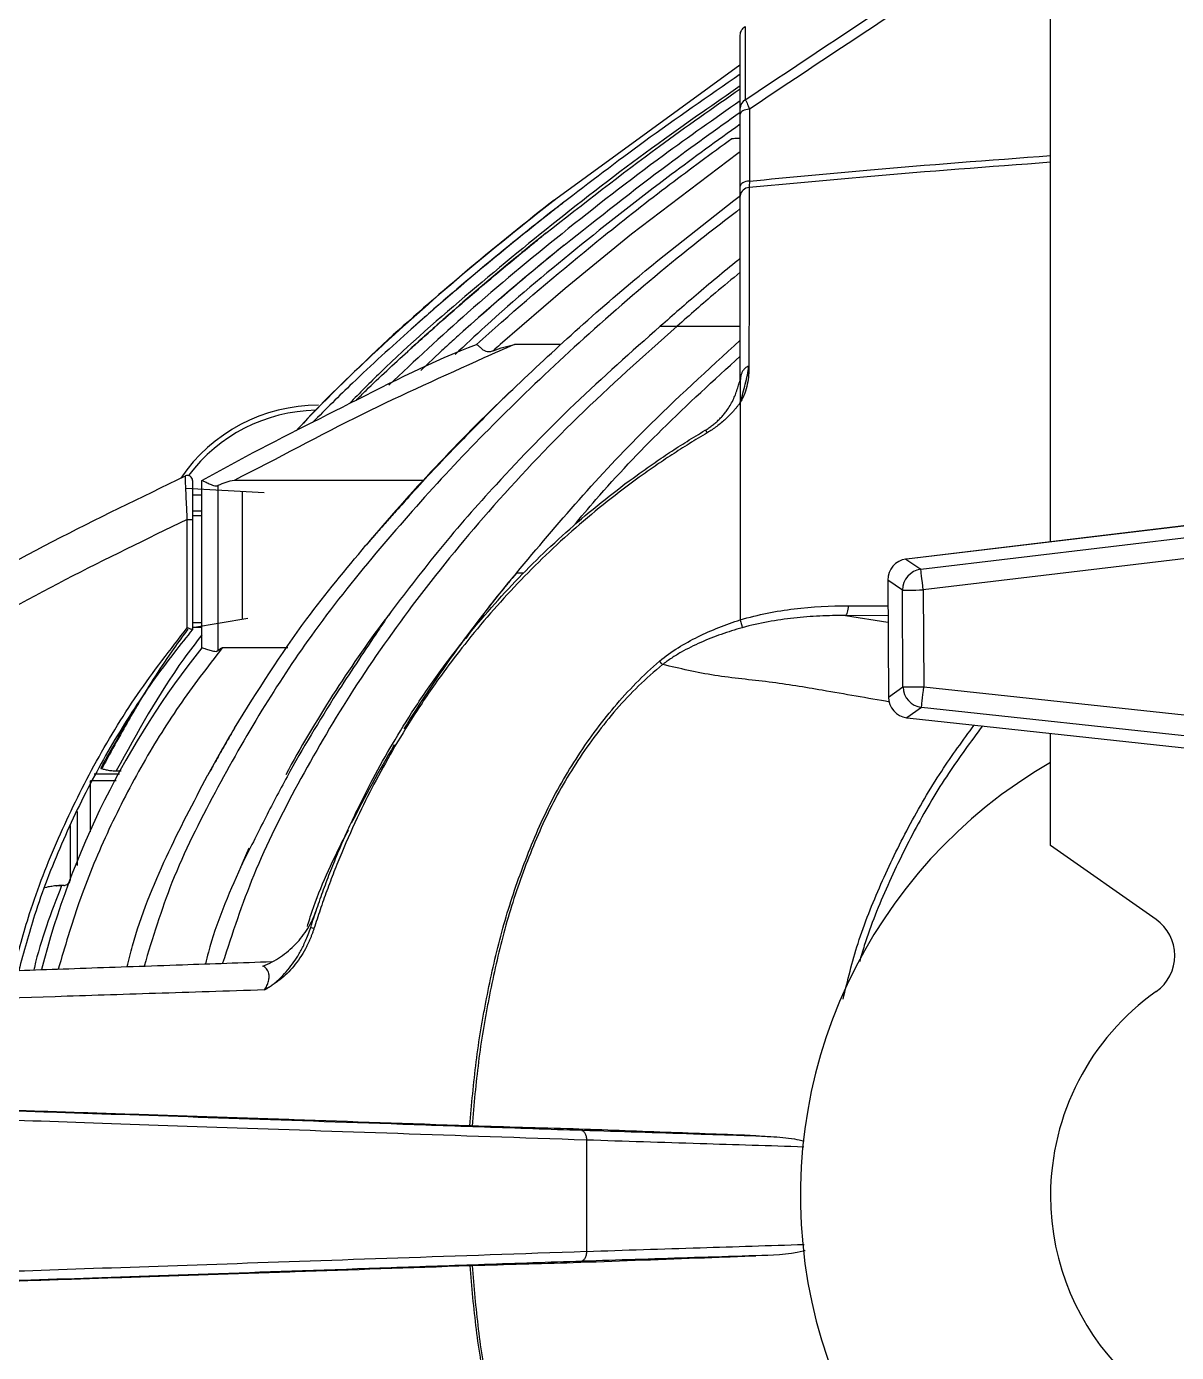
# Model space of a CAD drawing. Extents: x 9.3 to 87.2, y 1.1 to 68.8.
# Drawn here: x 11.435 to 14.882, y 26.644 to 30.619 of the extents above; entities that cross this region are included whole.
import ezdxf

# ---------------------------------------------------------------- set-up
doc = ezdxf.new("R2010")
doc.units = 0
doc.header["$MEASUREMENT"] = 0
doc.layers.add('OBJECT', color=7, linetype='CONTINUOUS')

msp = doc.modelspace()

# ---------------------------------------------------------------- linework, layer by layer
at = {"layer": 'OBJECT'}
for p, q in [((14.5044, 29.0742), (14.5044, 33.3418)), ((13.5894, 30.6193), (13.5894, 30.3993)), ((13.5744, 30.3741), (13.5744, 30.5933)), ((13.5726, 30.5033), (13.0209, 30.1019)), ((13.5744, 30.1404), (13.5744, 30.356)), ((13.0415, 30.0894), (13.0356, 30.0848)), ((13.3346, 29.7205), (13.3346, 29.7205)), ((13.3848, 29.7205), (13.5744, 29.7205)), ((13.0366, 29.6659), (12.8973, 29.6659)), ((12.6162, 29.5882), (12.6755, 29.644)), ((13.5744, 29.5595), (13.5744, 29.5585)), ((11.9127, 29.2349), (12.1475, 29.222)), ((11.9604, 28.7566), (11.9604, 29.2586)), ((11.9604, 29.2586), (11.9604, 29.2586)), ((12.0086, 29.2432), (12.0086, 28.7481)), ((12.6235, 29.2586), (12.057, 29.2586)), ((12.0824, 28.8425), (12.0824, 29.2256)), ((11.9604, 29.2138), (11.9324, 29.2138)), ((11.9324, 29.1676), (11.9604, 29.1676)), ((11.9604, 29.1526), (11.9324, 29.1526)), ((11.9324, 29.1417), (11.9324, 28.8118)), ((15.2032, 29.1576), (14.0724, 29.0225)), ((15.1918, 29.1563), (14.0724, 29.0226)), ((14.1154, 28.9919), (15.2034, 29.1218)), ((14.0708, 29.0223), (14.07, 29.0223)), ((14.0708, 29.0223), (14.1154, 28.9919)), ((14.0724, 29.0225), (14.0724, 29.0226)), ((15.2108, 29.0599), (14.1228, 28.93)), ((12.903, 28.9806), (12.9031, 28.9806)), ((12.9258, 28.9808), (12.9032, 28.9808)), ((14.0164, 28.9603), (14.0183, 28.6083)), ((14.0606, 28.9296), (14.0167, 28.9596)), ((14.0167, 28.9596), (14.0186, 28.609)), ((14.0621, 28.6394), (14.0606, 28.9296)), ((14.1228, 28.93), (14.1244, 28.6397)), ((13.8986, 28.8827), (14.0168, 28.8822)), ((11.9324, 28.8176), (12.0985, 28.8451)), ((11.9324, 28.8326), (11.9604, 28.8326)), ((13.5744, 28.8587), (13.5744, 28.8404)), ((13.8899, 28.853), (14.0171, 28.8332)), ((14.017, 28.8527), (13.8899, 28.853)), ((11.9604, 28.8176), (11.9324, 28.8176)), ((11.9324, 28.8118), (11.9324, 28.8118)), ((12.2177, 28.7566), (12.0215, 28.7566)), ((14.0186, 28.609), (14.0621, 28.6394)), ((14.1244, 28.6397), (15.2137, 28.5216)), ((14.0726, 28.5468), (14.0734, 28.5468)), ((14.1177, 28.5777), (14.0734, 28.5468)), ((14.0749, 28.5465), (14.075, 28.5466)), ((14.0749, 28.5465), (15.1958, 28.425)), ((14.075, 28.5466), (15.2072, 28.4239)), ((15.207, 28.4596), (14.1177, 28.5777)), ((14.5044, 28.1634), (14.5044, 28.4999)), ((11.7037, 28.3876), (11.7182, 28.3874)), ((11.6264, 28.2045), (11.6264, 28.3578)), ((11.7031, 28.3578), (11.6264, 28.3578)), ((11.7133, 28.3778), (11.6373, 28.3778)), ((11.5864, 28.2654), (11.5864, 28.1043)), ((11.5664, 28.0652), (11.5664, 28.2234)), ((12.3896, 28.1928), (12.3988, 28.2116)), ((12.3989, 28.2085), (12.3902, 28.1925)), ((12.0817, 28.111), (12.1022, 28.1564)), ((14.8207, 27.9419), (14.5044, 28.1634)), ((11.5464, 28.044), (11.5399, 28.0439)), ((13.1027, 27.3102), (13.073, 27.314)), ((13.1134, 27.2804), (13.1134, 26.9472)), ((13.073, 26.9135), (13.1027, 26.9173))]:
    msp.add_line(p, q, dxfattribs=at)
at = {"layer": 'OBJECT', "flags": 128}
for points in [[(13.6018, 30.3714), (13.5963, 30.3708), (13.5911, 30.3698), (13.5864, 30.3683), (13.5823, 30.3664), (13.5789, 30.3641), (13.5764, 30.3616), (13.5749, 30.3588), (13.5744, 30.356)], [(13.6018, 30.3714), (13.6018, 30.3199), (13.6018, 30.1558)], [(13.5744, 30.244), (13.5666, 30.2384), (13.2478, 29.9967), (13.0489, 29.8342), (12.8546, 29.6659), (12.8546, 29.6659), (12.8546, 29.6659)], [(13.6018, 30.1558), (13.5963, 30.1553), (13.5911, 30.1543), (13.5864, 30.1528), (13.5823, 30.1509), (13.5789, 30.1486), (13.5764, 30.146), (13.5749, 30.1433), (13.5744, 30.1404)], [(13.0169, 30.0988), (13.0174, 30.0992), (13.0179, 30.0996), (13.0184, 30.1), (13.0189, 30.1004), (13.0194, 30.1007), (13.0199, 30.1011), (13.0204, 30.1015), (13.0209, 30.1019)], [(13.0356, 30.0848), (13.0356, 30.0848), (13.0356, 30.0848), (13.0356, 30.0848), (13.0356, 30.0848), (13.0356, 30.0848), (13.0356, 30.0848), (13.0356, 30.0847), (13.0356, 30.0847)], [(14.1228, 28.93), (14.1214, 28.9415), (14.1201, 28.9527), (14.1189, 28.9631), (14.1178, 28.9723), (14.1169, 28.98), (14.1161, 28.986), (14.1157, 28.99), (14.1154, 28.9919)], [(14.0606, 28.9296), (14.0626, 28.9296), (14.0668, 28.9297), (14.0728, 28.9297), (14.0806, 28.9297), (14.0898, 28.9298), (14.1002, 28.9298), (14.1113, 28.9299), (14.1228, 28.93)], [(12.5099, 28.8418), (12.5099, 28.8418), (12.51, 28.8418), (12.5101, 28.8417), (12.5102, 28.8416), (12.5103, 28.8415), (12.5105, 28.8413), (12.5108, 28.8412), (12.511, 28.841)], [(14.0621, 28.6394), (14.0642, 28.6394), (14.0684, 28.6394), (14.0744, 28.6395), (14.0822, 28.6395), (14.0914, 28.6396), (14.1018, 28.6396), (14.1129, 28.6397), (14.1244, 28.6397)], [(14.1177, 28.5777), (14.1179, 28.5796), (14.1183, 28.5836), (14.119, 28.5896), (14.1198, 28.5974), (14.1208, 28.6066), (14.1219, 28.617), (14.1231, 28.6281), (14.1244, 28.6397)], [(12.3896, 28.1928), (12.3896, 28.1928), (12.3896, 28.1927), (12.3896, 28.1927), (12.3897, 28.1927), (12.3898, 28.1926), (12.3899, 28.1926), (12.39, 28.1925), (12.3902, 28.1925)], [(12.0817, 28.111), (12.0817, 28.111), (12.0817, 28.111), (12.0818, 28.111), (12.0818, 28.111), (12.0819, 28.1109), (12.082, 28.1109), (12.0822, 28.1108), (12.0823, 28.1108)]]:
    msp.add_lwpolyline(points, dxfattribs=at)
at = {"layer": 'OBJECT'}
for centre, radius, start, end in [((13.6033, 30.3739), 0.0289, 118.806, 179.6544), ((13.6016, 30.1091), 0.0273, 90.7765, 175.2209), ((18.3044, 23.2922), 8.619, 127.8411, 132.16476), ((18.2764, 23.3344), 8.546, 127.82472, 131.73105), ((18.1694, 23.5318), 8.285, 128.68176, 132.4485), ((18.0194, 23.8202), 7.904, 128.9864, 132.53939), ((16.8244, 25.0535), 6.3206, 132.93793, 136.30127), ((16.8614, 25.3568), 5.7605, 133.71312, 139.94207), ((12.3101, 28.9838), 0.5, 90, 145.7398), ((12.3101, 28.9838), 0.485, 91.014, 143.4072), ((11.9174, 29.2583), 0.015, 0, 114.9776), ((11.9206, 29.267), 0.1259, 268.1331, 275.3471), ((14.1233, 28.9296), 0.0627, 97.2075, 180.0017), ((15.8598, 26.4922), 3.8645, 139.9158, 148.4645), ((16.8564, 25.5888), 5.429, 142.8725, 143.1878), ((15.5314, 26.5805), 3.774, 143.1878, 151.5947), ((13.9631, 27.1565), 2.5634, 141.3765, 165.6547), ((14.1249, 28.6401), 0.0627, 180.6193, 263.4136), ((14.9854, 26.5948), 3.784, 148.1867, 151.5882), ((15.3924, 26.5278), 3.882, 149.1935, 151.6032), ((15.8598, 26.4922), 3.8645, 149.2947, 153.2721), ((15.2544, 27.1138), 1.5, 120, 330.0736), ((14.5914, 27.1138), 2.452, 153.893, 154.1852), ((14.3294, 27.1138), 2.459, 156.0738, 156.3706), ((14.745, 27.8338), 0.132, 305.2813, 55), ((15.2544, 27.1138), 0.75, 125.2813, 180), ((15.2544, 27.1138), 0.75, 180, 0)]:
    msp.add_arc(centre, radius, start, end, dxfattribs=at)
for centre, major_axis, ratio, start_param, end_param in [((14.0789, 28.9599), (-0.0173, 0.0605), 0.988785, 6.131077, 7.583017), ((14.0724, 29.022), (0.00749, 0.0009), 0.069473, 1.562842, 1.768966), ((14.0808, 28.6093), (0.0167, 0.0607), 0.988785, 1.841761, 3.2937), ((14.075, 28.5472), (0.0075, -0.00082), 0.069473, 4.51422, 4.720343)]:
    msp.add_ellipse(centre, major_axis=major_axis, ratio=ratio, start_param=start_param, end_param=end_param, dxfattribs=at)
for points in [[(13.5894, 30.3993), (13.7951, 30.5374), (14.0016, 30.6742), (14.2088, 30.8099)], [(14.2341, 30.7898), (14.0225, 30.6516), (13.8117, 30.5122), (13.6018, 30.3714)], [(13.5744, 30.1113), (13.5744, 30.1188), (13.5744, 30.1287), (13.5744, 30.1404)], [(13.6018, 30.1558), (13.6015, 30.148), (13.6013, 30.1413), (13.6012, 30.1364)], [(13.5883, 29.5944), (13.5861, 29.5923), (13.5841, 29.5899), (13.5824, 29.5872)], [(13.6002, 29.6007), (13.6002, 29.5832), (13.599, 29.5653), (13.5954, 29.5472)], [(13.5744, 29.4932), (13.5744, 29.4927), (13.5744, 29.4923), (13.5743, 29.4918)], [(13.5744, 29.4918), (13.5744, 29.4839), (13.5744, 29.476), (13.5744, 29.4681)], [(13.5744, 29.4681), (13.5744, 29.2815), (13.5744, 29.0776), (13.5744, 28.8587)], [(13.5744, 28.8404), (13.5744, 28.8403), (13.5744, 28.8403), (13.5744, 28.8403)], [(13.3414, 28.7063), (13.3388, 28.7091), (13.3358, 28.7125), (13.3323, 28.7164)], [(12.7704, 27.3228), (12.7683, 27.3229), (12.766, 27.3229), (12.7636, 27.323)], [(13.073, 27.314), (12.9721, 27.3167), (12.8713, 27.3197), (12.7704, 27.3228)], [(13.1134, 27.2806), (13.1134, 27.2805), (13.1134, 27.2804), (13.1134, 27.2804)], [(13.1134, 26.9472), (13.1134, 26.9471), (13.1134, 26.947), (13.1134, 26.9469)], [(12.7643, 26.9045), (12.7664, 26.9046), (12.7685, 26.9047), (12.7704, 26.9047)], [(12.7704, 26.9047), (12.8713, 26.9078), (12.9721, 26.9108), (13.073, 26.9135)]]:
    msp.add_open_spline(points, degree=3, dxfattribs=at)
for points, knots in [([(13.5744, 30.5933), (13.5744, 30.5986), (13.5758, 30.6038), (13.5797, 30.6105), (13.5814, 30.6127), (13.585, 30.6163), (13.5871, 30.6179), (13.5894, 30.6193)], [0, 0, 0, 0, 0.5, 0.5, 0.75, 0.75, 1, 1, 1, 1]), ([(13.5744, 30.4763), (13.4779, 30.4097), (13.2971, 30.2851), (13.1228, 30.1516), (13.0415, 30.0894)], [0, 0, 0, 0, 0.533753, 1, 1, 1, 1]), ([(13.5744, 30.4412), (13.4982, 30.3885), (13.3183, 30.2639), (13.0481, 30.0586), (12.7646, 29.8248), (12.5491, 29.6377), (12.4334, 29.5203), (12.4026, 29.489)], [0, 0, 0, 0, 0.183828, 0.434276, 0.672991, 0.912992, 1, 1, 1, 1]), ([(12.9913, 29.9993), (13.1039, 30.0877), (13.2945, 30.2372), (13.4932, 30.3759), (13.5744, 30.4326)], [0, 0, 0, 0, 0.590953, 1, 1, 1, 1]), ([(13.5744, 30.3968), (13.4972, 30.3426), (13.3153, 30.2148), (13.0427, 30.003), (12.7669, 29.7743), (12.5989, 29.6171), (12.5206, 29.5438)], [0, 0, 0, 0, 0.208405, 0.49142, 0.762978, 1, 1, 1, 1]), ([(13.5744, 30.356), (13.5744, 30.3603), (13.5744, 30.3641), (13.5744, 30.3704), (13.5744, 30.3728), (13.5744, 30.3741)], [0, 0, 0, 0, 0.5, 0.5, 1, 1, 1, 1]), ([(13.5894, 30.3993), (13.5901, 30.3986), (13.5909, 30.3974), (13.5927, 30.3942), (13.5937, 30.3922), (13.5969, 30.3849), (13.5993, 30.3787), (13.6018, 30.3714)], [0, 0, 0, 0, 0.25, 0.25, 0.5, 0.5, 1, 1, 1, 1]), ([(13.0467, 29.964), (13.15, 30.046), (13.3227, 30.1832), (13.5022, 30.3113), (13.5744, 30.3628)], [0, 0, 0, 0, 0.598067, 1, 1, 1, 1]), ([(13.5744, 30.3262), (13.505, 30.2764), (13.3371, 30.1559), (13.0819, 29.9539), (12.866, 29.7739), (12.7497, 29.6644), (12.7199, 29.6363)], [0, 0, 0, 0, 0.233222, 0.56397, 0.888413, 1, 1, 1, 1]), ([(12.7836, 29.6659), (12.8085, 29.6881), (12.9326, 29.7993), (13.1249, 29.9609), (13.3568, 30.143), (13.4871, 30.2384), (13.5493, 30.2839)], [0, 0, 0, 0, 0.101586, 0.508022, 0.765103, 1, 1, 1, 1]), ([(13.5493, 30.2839), (13.5498, 30.2839), (13.5508, 30.2839), (13.559, 30.2841), (13.5671, 30.2842), (13.5737, 30.2843), (13.5744, 30.2843)], [0, 0, 0, 0, 0.265329, 0.528516, 0.947304, 1, 1, 1, 1]), ([(13.6018, 30.1558), (13.719, 30.167), (14.0195, 30.1958), (14.3207, 30.2186), (14.5044, 30.2325)], [0, 0, 0, 0, 0.389864, 1, 1, 1, 1]), ([(14.5044, 30.2121), (14.321, 30.1984), (14.0197, 30.1759), (13.7189, 30.1475), (13.6012, 30.1364)], [0, 0, 0, 0, 0.608766, 1, 1, 1, 1]), ([(13.6012, 30.1364), (13.6011, 30.0599), (13.601, 29.9769), (13.6007, 29.8429), (13.6006, 29.7966), (13.6004, 29.7008), (13.6003, 29.6514), (13.6002, 29.6007)], [0, 0, 0, 0, 0.5, 0.5, 0.75, 0.75, 1, 1, 1, 1]), ([(13.0209, 30.1019), (12.9267, 30.027), (12.7384, 29.8772), (12.4871, 29.6519), (12.3226, 29.4941), (12.2502, 29.4147), (12.2431, 29.4069)], [0, 0, 0, 0, 0.345865, 0.6912997, 0.9696303, 1, 1, 1, 1]), ([(12.8806, 29.5205), (12.9423, 29.5788), (13.0695, 29.699), (13.2994, 29.8985), (13.4725, 30.0331), (13.5746, 30.1125)], [0, 0, 0, 0, 0.279149, 0.575115, 1, 1, 1, 1]), ([(13.5744, 29.5575), (13.5744, 29.6101), (13.5744, 29.6612), (13.5744, 29.7604), (13.5744, 29.8084), (13.5744, 29.947), (13.5744, 30.0326), (13.5744, 30.1113)], [0, 0, 0, 0, 0.25, 0.25, 0.5, 0.5, 1, 1, 1, 1]), ([(13.5744, 30.0733), (13.5109, 30.0241), (13.3558, 29.904), (13.126, 29.7053), (12.8901, 29.4846), (12.6767, 29.265), (12.4761, 29.0368), (12.2935, 28.8073), (12.1346, 28.5661), (11.9959, 28.3193), (11.8675, 28.0667), (11.8127, 27.8866), (11.787, 27.8023)], [0, 0, 0, 0, 0.0821285, 0.2004023, 0.3102851, 0.4121531, 0.5131902, 0.6206654, 0.7115031, 0.8080168, 0.9101123, 1, 1, 1, 1]), ([(13.0356, 30.0847), (13.0241, 30.0757), (12.9666, 30.0307), (12.8395, 29.9287), (12.7092, 29.8188), (12.6207, 29.7411), (12.5977, 29.7207), (12.5911, 29.7149), (12.5887, 29.7127), (12.5882, 29.7124), (12.588, 29.7122), (12.5879, 29.7121), (12.5879, 29.7121), (12.5879, 29.712), (12.5879, 29.712), (12.5879, 29.712)], [0, 0, 0, 0, 0.0753734, 0.376432, 0.837708, 0.9531372, 0.9819956, 0.9964303, 0.9982346, 0.9991377, 0.9995897, 0.9998168, 0.9999314, 0.9999758, 1, 1, 1, 1]), ([(13.0415, 30.0894), (13.0415, 30.0894), (13.0415, 30.0894), (13.0414, 30.0893), (13.0413, 30.0892), (13.0404, 30.0885), (13.0385, 30.087), (13.0367, 30.0856), (13.0356, 30.0847)], [0, 0, 0, 0, 0.008152, 0.01895, 0.038891, 0.124454, 0.462158, 1, 1, 1, 1]), ([(12.9913, 29.9993), (12.9913, 29.9993), (12.9913, 29.9993), (12.9913, 29.9993), (12.9911, 29.9992), (12.9905, 29.9987), (12.9878, 29.9965), (12.9767, 29.9876), (12.9324, 29.9517), (12.8233, 29.8619), (12.708, 29.7624), (12.6191, 29.6828), (12.5928, 29.659), (12.5819, 29.6491), (12.5787, 29.6462), (12.5777, 29.6453), (12.5776, 29.6452), (12.5776, 29.6452), (12.5776, 29.6452), (12.5776, 29.6452)], [0, 0, 0, 0, 0.0000918, 0.0002132, 0.0004375, 0.0012193, 0.0049865, 0.019957, 0.079767, 0.3189407, 0.7971679, 0.9168457, 0.9766886, 0.9916508, 0.9991483, 0.9996178, 0.9998545, 0.999953, 1, 1, 1, 1]), ([(12.5776, 29.6452), (12.5776, 29.6452), (12.5776, 29.6452), (12.5776, 29.6452), (12.5776, 29.6452), (12.5777, 29.6453), (12.5778, 29.6454), (12.578, 29.6455), (12.5784, 29.6459), (12.5807, 29.648), (12.5908, 29.6572), (12.6166, 29.6805), (12.7042, 29.759), (12.8195, 29.8587), (12.9295, 29.9493), (12.9759, 29.9869), (12.9875, 29.9963), (12.9904, 29.9986), (12.9911, 29.9992), (12.9913, 29.9993), (12.9913, 29.9993), (12.9913, 29.9993), (12.9913, 29.9993)], [0, 0, 0, 0, 0.000034, 0.000095, 0.000216, 0.000365, 0.000685, 0.001002, 0.001923, 0.003764, 0.01849, 0.077369, 0.195114, 0.665634, 0.916259, 0.978931, 0.994615, 0.998554, 0.999551, 0.999782, 0.999905, 1, 1, 1, 1]), ([(13.0467, 29.964), (13.0467, 29.964), (13.0467, 29.9639), (13.0467, 29.9639), (13.0466, 29.9638), (13.0461, 29.9634), (13.0441, 29.9618), (13.036, 29.9553), (13.0038, 29.9289), (12.9242, 29.8632), (12.8277, 29.7804), (12.7448, 29.7068), (12.7034, 29.6694), (12.6846, 29.6523), (12.677, 29.6453), (12.6756, 29.6441), (12.6755, 29.644), (12.6755, 29.644), (12.6755, 29.644), (12.6755, 29.644), (12.6755, 29.644)], [0, 0, 0, 0, 0.000074, 0.000169, 0.000348, 0.001121, 0.004172, 0.016323, 0.064876, 0.259041, 0.647344, 0.841485, 0.938556, 0.987097, 0.999253, 0.999633, 0.999824, 0.999893, 0.999963, 1, 1, 1, 1]), ([(13.5744, 29.9244), (13.5325, 29.8899), (13.4514, 29.8233), (13.3727, 29.754), (13.3346, 29.7205)], [0, 0, 0, 0, 0.517367, 1, 1, 1, 1]), ([(13.5744, 29.8826), (13.5495, 29.8621), (13.4853, 29.8092), (13.423, 29.7542), (13.3848, 29.7205)], [0, 0, 0, 0, 0.388563, 1, 1, 1, 1]), ([(13.3848, 29.7205), (13.2843, 29.6311), (13.0867, 29.4552), (12.8223, 29.1743), (12.5946, 28.895), (12.4037, 28.6218), (12.2464, 28.3509), (12.1119, 28.0848), (12.0515, 27.8995), (12.0224, 27.8106)], [0, 0, 0, 0, 0.1698541, 0.3338841, 0.4865345, 0.6245535, 0.7542129, 0.8820087, 1, 1, 1, 1]), ([(12.5879, 29.712), (12.5286, 29.6586), (12.4278, 29.5678), (12.3318, 29.4718), (12.2924, 29.4323)], [0, 0, 0, 0, 0.588345, 1, 1, 1, 1]), ([(13.3344, 29.7204), (13.2479, 29.6438), (13.0769, 29.4927), (12.8593, 29.2676), (12.6762, 29.0596), (12.5763, 28.929), (12.5279, 28.8657)], [0, 0, 0, 0, 0.2943602, 0.581245, 0.7968207, 1, 1, 1, 1]), ([(13.3346, 29.7205), (13.3346, 29.7205), (13.3345, 29.7205), (13.3345, 29.7204), (13.3344, 29.7204)], [0, 0, 0, 0, 0.559885, 1, 1, 1, 1]), ([(13.3346, 29.7205), (13.3355, 29.7205), (13.3372, 29.7204), (13.3507, 29.7204), (13.3676, 29.7204), (13.3792, 29.7205), (13.3848, 29.7205)], [0, 0, 0, 0, 0.270412, 0.561722, 0.788825, 1, 1, 1, 1]), ([(13.3346, 29.7205), (13.3346, 29.7205), (13.3346, 29.7205), (13.3346, 29.7205), (13.3346, 29.7205)], [0, 0, 0, 0, 0.559844, 1, 1, 1, 1]), ([(11.9604, 29.2586), (11.9896, 29.2746), (12.1357, 29.355), (12.4095, 29.4915), (12.6529, 29.6169), (12.7836, 29.6659), (12.7836, 29.6659)], [0, 0, 0, 0, 0.10881, 0.544285, 0.999997, 1, 1, 1, 1]), ([(12.8973, 29.6659), (12.8973, 29.6659), (12.8663, 29.6535), (12.715, 29.5835), (12.4298, 29.4581), (12.1864, 29.3233), (12.057, 29.2586), (12.057, 29.2586)], [0, 0, 0, 0, 0.0000025, 0.1070593, 0.5353685, 0.9999975, 1, 1, 1, 1]), ([(12.7836, 29.6659), (12.7836, 29.6659), (12.7836, 29.6659), (12.7837, 29.6659), (12.7837, 29.6659)], [0, 0, 0, 0, 0.030106, 1, 1, 1, 1]), ([(12.7837, 29.6659), (12.7842, 29.6658), (12.7853, 29.6657), (12.79, 29.6615), (12.7975, 29.6543), (12.8062, 29.6478), (12.815, 29.6444), (12.8243, 29.6443), (12.8304, 29.6462), (12.8338, 29.6473)], [0, 0, 0, 0, 0.132474, 0.329582, 0.525438, 0.670843, 0.771974, 0.87275, 1, 1, 1, 1]), ([(12.8338, 29.6473), (12.8442, 29.651), (12.8649, 29.6585), (12.8865, 29.6634), (12.8973, 29.6659)], [0, 0, 0, 0, 0.498857, 1, 1, 1, 1]), ([(12.8546, 29.6659), (12.8546, 29.6659), (12.8475, 29.6599), (12.8406, 29.6536), (12.8338, 29.6473)], [0, 0, 0, 0, 0.000082, 1, 1, 1, 1]), ([(12.9032, 28.9808), (12.9651, 29.0545), (13.0888, 29.2021), (13.3101, 29.4379), (13.4778, 29.5906), (13.5744, 29.6785)], [0, 0, 0, 0, 0.2980689, 0.5959884, 1, 1, 1, 1]), ([(12.4226, 29.4984), (12.4325, 29.5084), (12.4827, 29.5589), (12.5354, 29.6068), (12.5776, 29.6452)], [0, 0, 0, 0, 0.198181, 1, 1, 1, 1]), ([(13.0749, 29.1229), (13.0969, 29.149), (13.1812, 29.2485), (13.3448, 29.4215), (13.4952, 29.559), (13.5744, 29.6314)], [0, 0, 0, 0, 0.143336, 0.548649, 1, 1, 1, 1]), ([(13.5744, 29.4932), (13.5771, 29.5023), (13.5799, 29.5113), (13.5849, 29.5294), (13.5871, 29.5384), (13.5916, 29.5563), (13.5939, 29.5653), (13.5977, 29.5831), (13.5992, 29.5919), (13.6002, 29.6007)], [0, 0, 0, 0, 0.25, 0.25, 0.5, 0.5, 0.75, 0.75, 1, 1, 1, 1]), ([(13.5824, 29.5872), (13.5817, 29.5861), (13.581, 29.5849), (13.579, 29.581), (13.5779, 29.5783), (13.5771, 29.5755)], [0.4233158, 0.4233158, 0.4233158, 0.4233158, 0.5, 0.5, 0.6620483, 0.6620483, 0.6620483, 0.6620483]), ([(13.6002, 29.6007), (13.5958, 29.5998), (13.5917, 29.5975), (13.5884, 29.5944), (13.5884, 29.5944), (13.5883, 29.5944)], [0, 0, 0, 0, 0.25, 0.25, 0.2507531, 0.2507531, 0.2507531, 0.2507531]), ([(13.5666, 29.5361), (13.5673, 29.5386), (13.5688, 29.5437), (13.5714, 29.5512), (13.5734, 29.556), (13.5744, 29.5585)], [0, 0, 0, 0, 0.332207, 0.665337, 1, 1, 1, 1]), ([(13.5744, 29.5585), (13.5744, 29.5541), (13.5744, 29.5495), (13.5744, 29.54), (13.5743, 29.5351), (13.5744, 29.5298)], [0, 0, 0, 0, 0.5, 0.5, 1, 1, 1, 1]), ([(13.5771, 29.5755), (13.5766, 29.574), (13.5762, 29.5725), (13.575, 29.5672), (13.5745, 29.5633), (13.5744, 29.5594)], [0.6620483, 0.6620483, 0.6620483, 0.6620483, 0.75, 0.75, 0.9646688, 0.9646688, 0.9646688, 0.9646688]), ([(13.5953, 29.5469), (13.5935, 29.5379), (13.5912, 29.5287), (13.5848, 29.5106), (13.5807, 29.5017), (13.5744, 29.4932)], [0, 0, 0, 0, 0.5, 0.5, 1, 1, 1, 1]), ([(12.8806, 29.5205), (12.8806, 29.5205), (12.8806, 29.5205), (12.8803, 29.5203), (12.8796, 29.5195), (12.8762, 29.5162), (12.8625, 29.5026), (12.8069, 29.4474), (12.7091, 29.3482), (12.6095, 29.2417), (12.5425, 29.167), (12.5124, 29.133), (12.4924, 29.1101), (12.479, 29.0948), (12.4701, 29.0845), (12.4641, 29.0776), (12.4601, 29.073), (12.4574, 29.0699), (12.4556, 29.0678), (12.4544, 29.0665), (12.4536, 29.0655), (12.453, 29.0648), (12.4527, 29.0644), (12.4524, 29.0641), (12.4523, 29.064), (12.4523, 29.064), (12.4523, 29.064)], [0, 0, 0, 0, 0.000522, 0.001189, 0.002443, 0.006959, 0.024865, 0.096172, 0.38105, 0.68937, 0.791599, 0.860055, 0.905918, 0.936663, 0.957291, 0.971145, 0.980463, 0.986744, 0.99099, 0.993874, 0.995846, 0.99721, 0.99864, 0.999214, 0.999697, 1, 1, 1, 1]), ([(13.4692, 29.4088), (13.4711, 29.4099), (13.4749, 29.4122), (13.4804, 29.4159), (13.4858, 29.4197), (13.4911, 29.4236), (13.4963, 29.4278), (13.5013, 29.432), (13.5062, 29.4364), (13.5109, 29.441), (13.5154, 29.4457), (13.5199, 29.4504), (13.5241, 29.4554), (13.5282, 29.4604), (13.5321, 29.4655), (13.5385, 29.4743), (13.5466, 29.4872), (13.5547, 29.5032), (13.5616, 29.5196), (13.5648, 29.5303), (13.5666, 29.5361)], [0, 0, 0, 0, 0.03275, 0.065627, 0.098703, 0.132046, 0.165724, 0.199802, 0.234343, 0.269408, 0.305054, 0.341338, 0.378311, 0.416022, 0.454519, 0.493845, 0.613582, 0.746552, 0.861026, 1, 1, 1, 1]), ([(13.5744, 29.5298), (13.5743, 29.5245), (13.5742, 29.5188), (13.574, 29.5066), (13.5739, 29.5002), (13.5744, 29.4932)], [0, 0, 0, 0, 0.5, 0.5, 1, 1, 1, 1]), ([(13.5744, 29.5298), (13.5744, 29.5298), (13.5744, 29.5292), (13.5744, 29.5278), (13.5744, 29.5257), (13.5744, 29.5236), (13.5744, 29.5215), (13.5744, 29.5193), (13.5744, 29.5171), (13.5744, 29.5149), (13.5744, 29.5126), (13.5744, 29.5103), (13.5744, 29.5079), (13.5744, 29.5055), (13.5744, 29.5031), (13.5744, 29.5007), (13.5744, 29.4982), (13.5744, 29.4957), (13.5744, 29.494), (13.5744, 29.4932)], [0, 0, 0, 0, 0.0001362, 0.0313862, 0.0626362, 0.0938862, 0.1251362, 0.1563862, 0.1876362, 0.2188862, 0.2501362, 0.2813862, 0.3126362, 0.3438862, 0.3751362, 0.4063862, 0.4376362, 0.4688862, 0.5001362, 0.5001362, 0.5001362, 0.5001362]), ([(13.5744, 29.4918), (13.5728, 29.4897), (13.5697, 29.4854), (13.5647, 29.4791), (13.5594, 29.4727), (13.5521, 29.4643), (13.5426, 29.4541), (13.5304, 29.4422), (13.5176, 29.431), (13.504, 29.4203), (13.49, 29.4104), (13.4803, 29.4044), (13.4754, 29.4014)], [0, 0, 0, 0, 0.061983, 0.124771, 0.188422, 0.252992, 0.380317, 0.504454, 0.631337, 0.75564, 0.878224, 1, 1, 1, 1]), ([(12.2865, 27.9184), (12.2895, 27.9279), (12.2956, 27.9468), (12.3051, 27.9751), (12.3149, 28.0035), (12.3252, 28.032), (12.3359, 28.0605), (12.3469, 28.0891), (12.3584, 28.1178), (12.3835, 28.1786), (12.4209, 28.2617), (12.4751, 28.3687), (12.532, 28.4704), (12.5993, 28.5788), (12.6696, 28.6803), (12.768, 28.8094), (12.8705, 28.9271), (12.9845, 29.0414), (13.0743, 29.1237), (13.1679, 29.2018), (13.2481, 29.2627), (13.3131, 29.3088), (13.363, 29.3425), (13.4151, 29.3761), (13.451, 29.3978), (13.4692, 29.4088)], [0, 0, 0, 0, 0.015248, 0.030599, 0.046055, 0.061614, 0.077278, 0.093045, 0.108916, 0.124891, 0.194541, 0.249312, 0.309671, 0.374309, 0.445914, 0.499948, 0.624441, 0.686154, 0.748806, 0.812217, 0.874119, 0.904214, 0.935225, 0.967153, 1, 1, 1, 1]), ([(13.4754, 29.4014), (13.4663, 29.396), (13.4481, 29.3852), (13.4213, 29.3686), (13.395, 29.352), (13.3693, 29.3353), (13.3441, 29.3186), (13.3194, 29.3017), (13.2952, 29.2848), (13.2466, 29.2501), (13.1743, 29.1952), (13.0809, 29.1173), (12.9912, 29.0353), (12.8775, 28.9212), (12.7755, 28.804), (12.6775, 28.6751), (12.6073, 28.5735), (12.5401, 28.4649), (12.4827, 28.362), (12.4291, 28.2556), (12.3879, 28.1634), (12.3562, 28.0852), (12.3347, 28.0282), (12.3146, 27.9715), (12.3024, 27.9336), (12.2963, 27.9148)], [0, 0, 0, 0, 0.016472, 0.032728, 0.048771, 0.064606, 0.080239, 0.095674, 0.110915, 0.125967, 0.18805, 0.251364, 0.313992, 0.375838, 0.500399, 0.553631, 0.625989, 0.691246, 0.750932, 0.808096, 0.875255, 0.907059, 0.93845, 0.96943, 1, 1, 1, 1]), ([(13.4754, 29.4014), (13.4737, 29.4038), (13.4723, 29.4058), (13.4701, 29.4083), (13.4694, 29.4089), (13.4692, 29.4088)], [0, 0, 0, 0, 0.5, 0.5, 1, 1, 1, 1]), ([(10.3801, 28.3861), (10.5015, 28.4692), (10.7442, 28.6354), (11.1228, 28.8643), (11.5107, 29.0791), (11.7776, 29.2076), (11.911, 29.2719)], [0, 0, 0, 0, 0.2490046, 0.498009, 0.7490044, 1, 1, 1, 1]), ([(11.9165, 29.1412), (11.9158, 29.1559), (11.9145, 29.184), (11.9128, 29.2212), (11.9116, 29.2493), (11.911, 29.2681), (11.911, 29.2706), (11.911, 29.2719)], [0, 0, 0, 0, 0.225227, 0.430495, 0.622122, 0.810754, 1, 1, 1, 1]), ([(11.9324, 29.2583), (11.9324, 29.2572), (11.9324, 29.255), (11.9324, 29.2382), (11.9324, 29.2132), (11.9324, 29.1799), (11.9324, 29.1548), (11.9324, 29.1417)], [0, 0, 0, 0, 0.187396, 0.374662, 0.566016, 0.772373, 1, 1, 1, 1]), ([(11.9604, 29.2586), (11.9609, 29.2585), (11.962, 29.2582), (11.9694, 29.2546), (11.9813, 29.2487), (11.9928, 29.2437), (12.0024, 29.2416), (12.0068, 29.2427), (12.0086, 29.2432)], [0, 0, 0, 0, 0.158488, 0.39541, 0.621022, 0.826457, 0.925172, 1, 1, 1, 1]), ([(12.057, 29.2586), (12.0486, 29.2567), (12.032, 29.2529), (12.0163, 29.2464), (12.0086, 29.2432)], [0, 0, 0, 0, 0.507998, 1, 1, 1, 1]), ([(11.9165, 29.1412), (11.7941, 29.082), (11.5489, 28.9635), (11.1877, 28.7643), (10.8302, 28.5499), (10.598, 28.3926), (10.4818, 28.3139)], [0, 0, 0, 0, 0.246209, 0.492852, 0.746189, 1, 1, 1, 1]), ([(11.9166, 28.8167), (11.9166, 28.8267), (11.9166, 28.8767), (11.9166, 28.9849), (11.9166, 29.083), (11.9165, 29.1412)], [0, 0, 0, 0, 0.09242, 0.4621, 1, 1, 1, 1]), ([(12.0581, 28.5159), (12.1276, 28.6269), (12.2473, 28.8182), (12.3917, 28.9914), (12.4523, 29.064)], [0, 0, 0, 0, 0.580628, 1, 1, 1, 1]), ([(14.0724, 29.0226), (14.0722, 29.0226), (14.0714, 29.0225), (14.0706, 29.0224), (14.07, 29.0223)], [0, 0, 0, 0, 0.2493103, 1, 1, 1, 1]), ([(12.9031, 28.9806), (12.903, 28.9806), (12.9029, 28.9804), (12.9027, 28.9802), (12.9023, 28.9797), (12.9012, 28.9784), (12.8984, 28.9751), (12.8925, 28.968), (12.8807, 28.9538), (12.856, 28.9237), (12.8102, 28.867), (12.774, 28.8164), (12.7513, 28.7847)], [0, 0, 0, 0, 0.000996, 0.001992, 0.003984, 0.007969, 0.023909, 0.055787, 0.119544, 0.24706, 0.527845, 1, 1, 1, 1]), ([(12.9031, 28.9806), (12.9031, 28.9806), (12.9031, 28.9807), (12.9032, 28.9807), (12.9032, 28.9808)], [0, 0, 0, 0, 0.559654, 1, 1, 1, 1]), ([(12.5279, 28.8657), (12.5278, 28.8656), (12.5277, 28.8655), (12.5269, 28.8643), (12.5236, 28.8594), (12.5179, 28.8512), (12.5131, 28.844), (12.511, 28.841)], [0, 0, 0, 0, 0.032723, 0.076604, 0.191828, 0.659606, 1, 1, 1, 1]), ([(13.5744, 28.8403), (13.6011, 28.8483), (13.628, 28.8549), (13.6819, 28.8657), (13.7089, 28.87), (13.7899, 28.8801), (13.8442, 28.883), (13.8986, 28.8827)], [0, 0, 0, 0, 0.25, 0.25, 0.5, 0.5, 1, 1, 1, 1]), ([(13.8986, 28.8827), (13.8977, 28.875), (13.8964, 28.8682), (13.8934, 28.858), (13.8917, 28.8545), (13.8899, 28.853)], [0, 0, 0, 0, 0.5, 0.5, 1, 1, 1, 1]), ([(12.511, 28.841), (12.5012, 28.8264), (12.452, 28.7534), (12.3485, 28.5986), (12.2371, 28.4131), (12.1585, 28.2626), (12.1146, 28.1752), (12.093, 28.1322), (12.0823, 28.1108)], [0, 0, 0, 0, 0.06279, 0.313757, 0.655623, 0.827324, 0.914017, 1, 1, 1, 1]), ([(13.3323, 28.7164), (13.35, 28.7315), (13.3686, 28.7446), (13.4071, 28.7687), (13.427, 28.7796), (13.4677, 28.7997), (13.4885, 28.8088), (13.5309, 28.8257), (13.5526, 28.8334), (13.5744, 28.8404)], [0, 0, 0, 0, 0.25, 0.25, 0.5, 0.5, 0.75, 0.75, 1, 1, 1, 1]), ([(13.5744, 28.8403), (13.5758, 28.8352), (13.577, 28.8306), (13.579, 28.8227), (13.5798, 28.8194), (13.5803, 28.8169)], [0, 0, 0, 0, 0.5, 0.5, 1, 1, 1, 1]), ([(13.8899, 28.853), (13.8835, 28.8531), (13.8769, 28.8532), (13.864, 28.8531), (13.8447, 28.853), (13.8253, 28.8524), (13.7866, 28.8506), (13.7608, 28.8486), (13.7091, 28.8429), (13.6833, 28.8392), (13.6318, 28.8297), (13.606, 28.824), (13.5803, 28.8169)], [0, 0, 0, 0, 0.0625, 0.0625, 0.125, 0.25, 0.25, 0.5, 0.5, 0.75, 0.75, 1, 1, 1, 1]), ([(11.3953, 27.7887), (11.4106, 27.8459), (11.4468, 27.981), (11.5275, 28.1868), (11.635, 28.4067), (11.7631, 28.619), (11.8655, 28.7508), (11.9166, 28.8167)], [0, 0, 0, 0, 0.152754, 0.360956, 0.569159, 0.784579, 1, 1, 1, 1]), ([(11.9324, 28.8118), (11.9142, 28.7892), (11.8497, 28.7094), (11.7482, 28.5649), (11.6345, 28.3725), (11.5371, 28.1688), (11.4611, 27.9735), (11.4264, 27.8447), (11.4114, 27.7892)], [0, 0, 0, 0, 0.075127, 0.266356, 0.457585, 0.654359, 0.851133, 1, 1, 1, 1]), ([(11.9604, 28.7956), (11.942, 28.7716), (11.8441, 28.6439), (11.7666, 28.5024), (11.7037, 28.3876)], [0, 0, 0, 0, 0.188242, 1, 1, 1, 1]), ([(11.7699, 28.5896), (11.8045, 28.6452), (11.852, 28.7214), (11.9053, 28.7934), (11.9197, 28.8128)], [0, 0, 0, 0, 0.730539, 1, 1, 1, 1]), ([(11.9166, 28.8167), (11.9167, 28.8167), (11.9182, 28.8162), (11.9214, 28.8151), (11.9257, 28.8136), (11.9293, 28.8124), (11.9318, 28.8117), (11.9322, 28.8118), (11.9324, 28.8118)], [0, 0, 0, 0, 0.007854, 0.196331, 0.407797, 0.608211, 0.804022, 1, 1, 1, 1]), ([(13.5803, 28.8169), (13.559, 28.8109), (13.5378, 28.8043), (13.4963, 28.7895), (13.4758, 28.7815), (13.4357, 28.7637), (13.4161, 28.754), (13.3874, 28.7377), (13.3779, 28.732), (13.364, 28.7228), (13.3594, 28.7197), (13.3526, 28.7148), (13.3504, 28.7131), (13.3459, 28.7098), (13.3436, 28.708), (13.3414, 28.7063)], [0, 0, 0, 0, 0.25, 0.25, 0.5, 0.5, 0.75, 0.75, 0.875, 0.875, 0.9375, 0.9375, 0.96875, 0.96875, 1, 1, 1, 1]), ([(12.0215, 28.7566), (12.0215, 28.7566), (11.9774, 28.6992), (11.889, 28.5845), (11.7739, 28.3976), (11.6733, 28.2003), (11.59, 27.9981), (11.5495, 27.86), (11.53, 27.7934)], [0, 0, 0, 0, 0.000002, 0.199309, 0.398615, 0.603713, 0.808811, 1, 1, 1, 1]), ([(11.9604, 28.7566), (11.9607, 28.7565), (11.9615, 28.7564), (11.9683, 28.7543), (11.9801, 28.7506), (11.9924, 28.747), (12.0013, 28.7455), (12.0061, 28.7463), (12.0078, 28.7475), (12.0086, 28.7481)], [0, 0, 0, 0, 0.156123, 0.378466, 0.602288, 0.818311, 0.9193, 0.959628, 1, 1, 1, 1]), ([(12.0086, 28.7481), (12.0106, 28.7498), (12.0137, 28.7524), (12.0177, 28.7551), (12.02, 28.7563), (12.0211, 28.7565), (12.0215, 28.7566)], [0, 0, 0, 0, 0.4982357, 0.7737456, 0.9241534, 1, 1, 1, 1]), ([(12.7636, 27.323), (12.7689, 27.3873), (12.7748, 27.4517), (12.7868, 27.5475), (12.7913, 27.5793), (12.7992, 27.6267), (12.802, 27.6425), (12.8078, 27.6739), (12.8108, 27.6897), (12.8262, 27.7682), (12.84, 27.8306), (12.8645, 27.9233), (12.8734, 27.9541), (12.8926, 28.0152), (12.903, 28.0456), (12.925, 28.106), (12.9366, 28.1361), (12.9612, 28.1959), (12.9742, 28.2255), (13.0017, 28.2838), (13.0164, 28.3124), (13.048, 28.3684), (13.0646, 28.3959), (13.0995, 28.45), (13.1177, 28.4766), (13.1559, 28.5288), (13.1758, 28.5542), (13.2381, 28.6281), (13.2831, 28.6742), (13.3323, 28.7163)], [0, 0, 0, 0, 0.125, 0.125, 0.1875, 0.1875, 0.21875, 0.21875, 0.25, 0.25, 0.375, 0.375, 0.4375, 0.4375, 0.5, 0.5, 0.5625, 0.5625, 0.625, 0.625, 0.6875, 0.6875, 0.75, 0.75, 0.8125, 0.8125, 0.875, 0.875, 1, 1, 1, 1]), ([(13.3414, 28.7062), (13.2912, 28.6655), (13.2455, 28.6205), (13.1823, 28.5481), (13.1622, 28.5231), (13.1235, 28.4716), (13.105, 28.4451), (13.0699, 28.3914), (13.0531, 28.3641), (13.0215, 28.3084), (13.0068, 28.2799), (12.9792, 28.2219), (12.9663, 28.1924), (12.9418, 28.1328), (12.9303, 28.1028), (12.9084, 28.0426), (12.8981, 28.0123), (12.8791, 27.9514), (12.8704, 27.9208), (12.8461, 27.8284), (12.8325, 27.7662), (12.8173, 27.688), (12.8143, 27.6723), (12.8086, 27.6409), (12.8057, 27.6252), (12.7979, 27.578), (12.7935, 27.5463), (12.7816, 27.4509), (12.7757, 27.3868), (12.7704, 27.3228)], [0, 0, 0, 0, 0.125, 0.125, 0.1875, 0.1875, 0.25, 0.25, 0.3125, 0.3125, 0.375, 0.375, 0.4375, 0.4375, 0.5, 0.5, 0.5625, 0.5625, 0.625, 0.625, 0.75, 0.75, 0.78125, 0.78125, 0.8125, 0.8125, 0.875, 0.875, 1, 1, 1, 1]), ([(14.0226, 28.5939), (13.9551, 28.6057), (13.8348, 28.6267), (13.6617, 28.6558), (13.4955, 28.6704), (13.393, 28.6943), (13.3414, 28.7063)], [0, 0, 0, 0, 0.2983908, 0.5312652, 0.7641158, 1, 1, 1, 1]), ([(11.7699, 28.5896), (11.7698, 28.5896), (11.7698, 28.5895), (11.7696, 28.5892), (11.7688, 28.5878), (11.7648, 28.581), (11.7488, 28.5535), (11.7185, 28.5002), (11.6862, 28.4418), (11.666, 28.4047), (11.6604, 28.3944)], [0, 0, 0, 0, 0.001988, 0.004587, 0.009413, 0.030207, 0.1123, 0.439285, 0.844474, 1, 1, 1, 1]), ([(14.0726, 28.5468), (14.0728, 28.5468), (14.0736, 28.5467), (14.0744, 28.5466), (14.0749, 28.5465)], [0, 0, 0, 0, 0.251111, 1, 1, 1, 1]), ([(12.0581, 28.5159), (12.0581, 28.5159), (12.0581, 28.5159), (12.058, 28.5157), (12.0576, 28.515), (12.0557, 28.5116), (12.0478, 28.498), (12.0339, 28.4738), (12.0174, 28.4448), (12.0042, 28.4214), (11.9953, 28.4056), (11.9893, 28.3951), (11.9854, 28.388), (11.9827, 28.3832), (11.9809, 28.38), (11.9797, 28.3778), (11.9789, 28.3764), (11.9783, 28.3753), (11.9779, 28.3746), (11.9776, 28.3742), (11.9775, 28.374), (11.9775, 28.374), (11.9775, 28.3739)], [0, 0, 0, 0, 0.001357, 0.003124, 0.006404, 0.020435, 0.075841, 0.296521, 0.526307, 0.680606, 0.7843, 0.854058, 0.901048, 0.932763, 0.954226, 0.968807, 0.978773, 0.985649, 0.992506, 0.995404, 0.998332, 1, 1, 1, 1]), ([(13.8823, 27.7027), (13.896, 27.7589), (13.9249, 27.8768), (13.9942, 28.0485), (14.0774, 28.2214), (14.1706, 28.3814), (14.2423, 28.4794), (14.2755, 28.5248)], [0, 0, 0, 0, 0.189076, 0.396211, 0.603347, 0.816185, 1, 1, 1, 1]), ([(14.3004, 28.5221), (14.2656, 28.4752), (14.1935, 28.3779), (14.0986, 28.2179), (14.0147, 28.0452), (13.959, 27.9097), (13.9363, 27.8313), (13.9316, 27.8149)], [0, 0, 0, 0, 0.218173, 0.453134, 0.694761, 0.936389, 1, 1, 1, 1]), ([(11.6572, 28.3953), (11.6575, 28.3952), (11.6579, 28.395), (11.6599, 28.3945), (11.6604, 28.3944)], [0, 0, 0, 0, 0.744049, 1, 1, 1, 1]), ([(11.6604, 28.3944), (11.6606, 28.3943), (11.6627, 28.3937), (11.6688, 28.3918), (11.6825, 28.389), (11.6949, 28.3878), (11.7019, 28.3876), (11.7037, 28.3876)], [0, 0, 0, 0, 0.023254, 0.349327, 0.644585, 0.904751, 1, 1, 1, 1]), ([(11.7362, 27.8006), (11.7414, 27.8215), (11.7696, 27.9347), (11.8485, 28.1283), (11.9351, 28.2932), (11.9775, 28.3739)], [0, 0, 0, 0, 0.103465, 0.561341, 1, 1, 1, 1]), ([(12.3902, 28.1925), (12.3894, 28.1911), (12.3879, 28.1883), (12.3861, 28.1851), (12.3849, 28.183), (12.3843, 28.1819), (12.3841, 28.1815), (12.3841, 28.1815), (12.3841, 28.1815)], [0, 0, 0, 0, 0.3103901, 0.6289061, 0.7612411, 0.8947065, 0.9703314, 1, 1, 1, 1]), ([(12.2765, 27.9207), (12.2812, 27.9361), (12.3087, 28.0262), (12.3499, 28.1111), (12.3841, 28.1815)], [0, 0, 0, 0, 0.171508, 1, 1, 1, 1]), ([(12.0823, 28.1108), (12.0815, 28.1092), (12.0799, 28.106), (12.0781, 28.1024), (12.077, 28.1003), (12.0766, 28.0996), (12.0766, 28.0994), (12.0766, 28.0994)], [0, 0, 0, 0, 0.34978, 0.717399, 0.858888, 0.9665, 1, 1, 1, 1]), ([(12.0766, 28.0994), (12.0397, 28.0157), (11.998, 27.9209), (11.974, 27.8205), (11.9712, 27.8088)], [0, 0, 0, 0, 0.883052, 1, 1, 1, 1]), ([(11.5399, 28.0439), (11.5085, 27.9632), (11.4761, 27.8801), (11.4573, 27.7933), (11.4567, 27.7908)], [0, 0, 0, 0, 0.971238, 1, 1, 1, 1]), ([(11.5399, 28.0439), (11.534, 28.0437), (11.5221, 28.0432), (11.506, 28.0407), (11.4933, 28.038), (11.4873, 28.0364), (11.4869, 28.0363), (11.4867, 28.0363)], [0, 0, 0, 0, 0.215202, 0.434485, 0.673608, 0.902942, 1, 1, 1, 1]), ([(11.5236, 28.043), (11.524, 28.043), (11.5289, 28.0437), (11.5346, 28.0438), (11.5399, 28.0439)], [0, 0, 0, 0, 0.0782033, 1, 1, 1, 1]), ([(11.5464, 28.044), (11.5477, 28.0441), (11.5514, 28.0444), (11.5571, 28.0469), (11.5624, 28.0519), (11.5658, 28.0583), (11.5662, 28.063), (11.5664, 28.0652)], [0, 0, 0, 0, 0.1273932, 0.342251, 0.5667406, 0.7976565, 1, 1, 1, 1]), ([(12.1435, 27.8022), (12.1619, 27.8097), (12.1797, 27.8192), (12.2124, 27.8412), (12.2276, 27.8539), (12.2553, 27.8827), (12.2675, 27.8984), (12.2829, 27.9236), (12.2877, 27.9323), (12.2961, 27.9503), (12.2999, 27.9597), (12.3031, 27.9691)], [0, 0, 0, 0, 0.25, 0.25, 0.5, 0.5, 0.75, 0.75, 0.875, 0.875, 1, 1, 1, 1]), ([(12.1483, 27.7307), (12.151, 27.7323), (12.1563, 27.7354), (12.1639, 27.7404), (12.1724, 27.7465), (12.1821, 27.7542), (12.1964, 27.7669), (12.2135, 27.7848), (12.2317, 27.8079), (12.2486, 27.8334), (12.2615, 27.8568), (12.2716, 27.8785), (12.2795, 27.8975), (12.2841, 27.9112), (12.2865, 27.9184)], [0, 0, 0, 0, 0.044455, 0.086922, 0.12795, 0.189825, 0.255518, 0.381181, 0.50637, 0.621975, 0.754479, 0.82736, 0.90901, 1, 1, 1, 1]), ([(12.2963, 27.9148), (12.2953, 27.9118), (12.2934, 27.9058), (12.2901, 27.8969), (12.2867, 27.8881), (12.2831, 27.8795), (12.2792, 27.8709), (12.275, 27.8625), (12.2672, 27.8474), (12.2546, 27.8265), (12.2361, 27.8018), (12.2158, 27.7797), (12.1979, 27.7639), (12.1829, 27.7526), (12.1716, 27.7449), (12.1601, 27.7375), (12.1523, 27.7331), (12.1483, 27.7307)], [0, 0, 0, 0, 0.036368, 0.072624, 0.108835, 0.145064, 0.181377, 0.217838, 0.254511, 0.379969, 0.506183, 0.628137, 0.753467, 0.813905, 0.876878, 0.93606, 1, 1, 1, 1]), ([(12.2963, 27.9148), (12.2933, 27.9158), (12.2907, 27.9167), (12.2873, 27.918), (12.2865, 27.9184), (12.2865, 27.9184)], [0, 0, 0, 0, 0.5, 0.5, 1, 1, 1, 1]), ([(11.1146, 27.7789), (11.191, 27.7815), (11.3442, 27.7869), (11.6096, 27.7962), (11.8831, 27.8057), (12.0796, 27.8126), (12.1703, 27.8157)], [0, 0, 0, 0, 0.258134, 0.517858, 0.777523, 1, 1, 1, 1]), ([(12.1483, 27.7307), (12.1508, 27.7348), (12.1531, 27.7391), (12.1572, 27.7482), (12.1589, 27.7528), (12.1613, 27.7619), (12.1619, 27.7663), (12.1621, 27.7739), (12.1617, 27.7773), (12.1596, 27.7862), (12.157, 27.7905), (12.1509, 27.7975), (12.1473, 27.8001), (12.1435, 27.8022)], [0, 0, 0, 0, 0.125, 0.125, 0.25, 0.25, 0.375, 0.375, 0.5, 0.5, 0.75, 0.75, 1, 1, 1, 1]), ([(12.1483, 27.7307), (12.0352, 27.7271), (11.9263, 27.7236), (11.7693, 27.7186), (11.718, 27.7169), (11.6176, 27.7137), (11.5684, 27.7121), (11.3283, 27.7043), (11.1557, 27.6987), (11.0029, 27.6938)], [0, 0, 0, 0, 0.25, 0.25, 0.375, 0.375, 0.5, 0.5, 1, 1, 1, 1]), ([(12.7636, 27.323), (12.5803, 27.3296), (12.4046, 27.3356), (12.1527, 27.3442), (12.0707, 27.3469), (11.9106, 27.3522), (11.8327, 27.3548), (11.6818, 27.3598), (11.6086, 27.3622), (11.4669, 27.3669), (11.3984, 27.3692), (11.2007, 27.3758), (11.0793, 27.3799), (10.9684, 27.3838)], [0, 0, 0, 0, 0.25, 0.25, 0.375, 0.375, 0.5, 0.5, 0.625, 0.625, 0.75, 0.75, 1, 1, 1, 1]), ([(11.1596, 27.3771), (11.1745, 27.3766), (11.1896, 27.376), (11.2201, 27.375), (11.2664, 27.3734), (11.3144, 27.3717), (11.4126, 27.3683), (11.4809, 27.3659), (11.6938, 27.3586), (11.8464, 27.3533), (12.1734, 27.3421), (12.3462, 27.3361), (12.6191, 27.3268), (12.7124, 27.3236), (12.9034, 27.317), (13.0009, 27.3137), (13.1003, 27.3102)], [0, 0, 0, 0, 0.03125, 0.03125, 0.0625, 0.125, 0.125, 0.25, 0.25, 0.5, 0.5, 0.75, 0.75, 0.875, 0.875, 1, 1, 1, 1]), ([(13.1134, 27.2804), (12.917, 27.2871), (12.7279, 27.2937), (12.3683, 27.306), (12.1975, 27.3119), (11.874, 27.3231), (11.7229, 27.3283), (11.4417, 27.3381), (11.3115, 27.3427), (11.1933, 27.3468)], [0, 0, 0, 0, 0.25, 0.25, 0.5, 0.5, 0.75, 0.75, 1, 1, 1, 1]), ([(13.6209, 27.2936), (13.5306, 27.2971), (13.4404, 27.3005), (13.3502, 27.3038), (13.2578, 27.3073), (13.1654, 27.3107), (13.073, 27.314)], [0.00657067, 0.00657067, 0.00657067, 0.00657067, 0.01565711, 0.01565711, 0.01565711, 0.02496035, 0.02496035, 0.02496035, 0.02496035]), ([(13.1003, 27.3102), (13.0998, 27.3102), (13.0993, 27.3102), (13.0991, 27.3101), (13.0993, 27.31), (13.1004, 27.3094), (13.1016, 27.3089), (13.1047, 27.3066), (13.1067, 27.3044), (13.1101, 27.2989), (13.1114, 27.2956), (13.1131, 27.2884), (13.1135, 27.2845), (13.1134, 27.2806)], [0, 0, 0, 0, 0.0625, 0.0625, 0.125, 0.125, 0.25, 0.25, 0.5, 0.5, 0.75, 0.75, 1, 1, 1, 1]), ([(13.1003, 27.3102), (13.1007, 27.3102), (13.1011, 27.3102), (13.1015, 27.3102), (13.1017, 27.3102), (13.1019, 27.3102), (13.1021, 27.3102), (13.1022, 27.3102), (13.1023, 27.3102), (13.1024, 27.3102), (13.1025, 27.3102), (13.1027, 27.3102), (13.1027, 27.3102), (13.1027, 27.3102), (13.1027, 27.3102), (13.1027, 27.3102), (13.1027, 27.3102), (13.1027, 27.3102), (13.1027, 27.3102)], [0, 0, 0, 0, 0.000050556, 0.000050556, 0.000050556, 0.0000818144, 0.0000818144, 0.0000818144, 0.0001011032, 0.0001011032, 0.0001011032, 0.0001205568, 0.0001205568, 0.0001205568, 0.0001251167, 0.0001251167, 0.0001251167, 0.000127272, 0.000127272, 0.000127272, 0.000127272]), ([(13.1027, 27.3102), (13.2131, 27.3066), (13.3236, 27.3031), (13.4341, 27.2995), (13.4963, 27.2976), (13.5586, 27.2956), (13.6209, 27.2936)], [0, 0, 0, 0, 0.01234064, 0.01234064, 0.01234064, 0.01929563, 0.01929563, 0.01929563, 0.01929563]), ([(13.765, 27.2598), (13.6614, 27.2631), (13.4442, 27.2699), (13.227, 27.2769), (13.1134, 27.2806)], [0, 0, 0, 0, 0.477153, 1, 1, 1, 1]), ([(13.6209, 27.2936), (13.636, 27.2928), (13.6747, 27.2908), (13.7233, 27.2876), (13.756, 27.2802), (13.7656, 27.278)], [0, 0, 0, 0, 0.311878, 0.79918, 1, 1, 1, 1]), ([(13.1134, 26.9469), (13.227, 26.9506), (13.4443, 26.9576), (13.6617, 26.9645), (13.7654, 26.9677)], [0, 0, 0, 0, 0.522551, 1, 1, 1, 1]), ([(13.1003, 26.9173), (13.0009, 26.9139), (12.9034, 26.9105), (12.7124, 26.904), (12.6191, 26.9008), (12.3462, 26.8914), (12.1734, 26.8855), (11.8464, 26.8742), (11.6938, 26.869), (11.4809, 26.8616), (11.4126, 26.8592), (11.3144, 26.8558), (11.2824, 26.8547), (11.2355, 26.8531), (11.2201, 26.8525), (11.1896, 26.8515), (11.1745, 26.851), (11.1596, 26.8504)], [0, 0, 0, 0, 0.125, 0.125, 0.25, 0.25, 0.5, 0.5, 0.75, 0.75, 0.875, 0.875, 0.9375, 0.9375, 0.96875, 0.96875, 1, 1, 1, 1]), ([(11.1933, 26.8807), (11.3115, 26.8849), (11.4417, 26.8894), (11.7229, 26.8992), (11.874, 26.9044), (12.1975, 26.9156), (12.3683, 26.9215), (12.7279, 26.9339), (12.917, 26.9404), (13.1134, 26.9472)], [0, 0, 0, 0, 0.25, 0.25, 0.5, 0.5, 0.75, 0.75, 1, 1, 1, 1]), ([(13.073, 26.9135), (13.1969, 26.918), (13.3209, 26.9226), (13.4448, 26.9272), (13.5035, 26.9294), (13.5622, 26.9317), (13.6209, 26.9339)], [0, 0, 0, 0, 0.01248017, 0.01248017, 0.01248017, 0.01838969, 0.01838969, 0.01838969, 0.01838969]), ([(13.1134, 26.9469), (13.1135, 26.943), (13.1131, 26.9391), (13.1114, 26.9319), (13.11, 26.9286), (13.1067, 26.9231), (13.1047, 26.9209), (13.1016, 26.9187), (13.1005, 26.9181), (13.0993, 26.9175), (13.0991, 26.9174), (13.0993, 26.9173), (13.0998, 26.9173), (13.1003, 26.9173)], [0, 0, 0, 0, 0.25, 0.25, 0.5, 0.5, 0.75, 0.75, 0.875, 0.875, 0.9375, 0.9375, 1, 1, 1, 1]), ([(13.1027, 26.9173), (13.1027, 26.9173), (13.1027, 26.9173), (13.1027, 26.9173), (13.1027, 26.9173), (13.1026, 26.9173), (13.1026, 26.9173), (13.1024, 26.9173), (13.102, 26.9173), (13.1016, 26.9173), (13.1012, 26.9173), (13.1008, 26.9173), (13.1003, 26.9173)], [0, 0, 0, 0, 0.0000044564, 0.0000044564, 0.0000044564, 0.0000160623, 0.0000160623, 0.0000160623, 0.0000688807, 0.0000688807, 0.0000688807, 0.0001278285, 0.0001278285, 0.0001278285, 0.0001278285]), ([(13.6209, 26.9339), (13.6072, 26.9335), (13.5936, 26.933), (13.5799, 26.9326), (13.5254, 26.9309), (13.4708, 26.9292), (13.4162, 26.9274), (13.3117, 26.9241), (13.2072, 26.9207), (13.1027, 26.9173)], [0, 0, 0, 0, 0.001524, 0.001524, 0.001524, 0.00762, 0.00762, 0.00762, 0.01929564, 0.01929564, 0.01929564, 0.01929564]), ([(13.7685, 26.9489), (13.7665, 26.9484), (13.7181, 26.9365), (13.6684, 26.9352), (13.6209, 26.9339)], [0, 0, 0, 0, 0.042016, 1, 1, 1, 1]), ([(10.9746, 26.844), (11.0856, 26.8478), (11.2068, 26.8519), (11.4039, 26.8586), (11.4721, 26.8608), (11.6137, 26.8655), (11.6868, 26.868), (11.8374, 26.8729), (11.9148, 26.8755), (12.0742, 26.8808), (12.1562, 26.8836), (12.4074, 26.8921), (12.5823, 26.8981), (12.7643, 26.9045)], [0, 0, 0, 0, 0.25, 0.25, 0.375, 0.375, 0.5, 0.5, 0.625, 0.625, 0.75, 0.75, 1, 1, 1, 1]), ([(13.3323, 25.5112), (13.2832, 25.5534), (13.2383, 25.5995), (13.1756, 25.673), (13.1555, 25.6982), (13.1174, 25.7505), (13.0995, 25.7774), (13.0738, 25.8184), (13.0654, 25.8321), (13.0489, 25.8598), (13.0408, 25.8738), (13.0169, 25.9159), (13.0023, 25.9448), (12.975, 26.0034), (12.9623, 26.0331), (12.9436, 26.0779), (12.9374, 26.0928), (12.925, 26.1227), (12.919, 26.1378), (12.902, 26.1832), (12.8918, 26.2137), (12.8731, 26.2751), (12.8645, 26.3059), (12.8407, 26.3988), (12.8271, 26.4612), (12.8116, 26.5395), (12.8086, 26.5552), (12.8027, 26.5866), (12.7997, 26.6023), (12.7917, 26.6495), (12.7873, 26.6812), (12.7754, 26.7765), (12.7697, 26.8405), (12.7643, 26.9045)], [0, 0, 0, 0, 0.125, 0.125, 0.1875, 0.1875, 0.25, 0.25, 0.28125, 0.28125, 0.3125, 0.3125, 0.375, 0.375, 0.4375, 0.4375, 0.46875, 0.46875, 0.5, 0.5, 0.5625, 0.5625, 0.625, 0.625, 0.75, 0.75, 0.78125, 0.78125, 0.8125, 0.8125, 0.875, 0.875, 1, 1, 1, 1]), ([(12.7704, 26.9047), (12.7757, 26.8409), (12.7812, 26.7771), (12.7927, 26.6821), (12.797, 26.6505), (12.8048, 26.6034), (12.8077, 26.5877), (12.8135, 26.5564), (12.8164, 26.5408), (12.8317, 26.4627), (12.845, 26.4005), (12.8685, 26.3078), (12.877, 26.2771), (12.8955, 26.2158), (12.9056, 26.1854), (12.9225, 26.1401), (12.9284, 26.1251), (12.9407, 26.0953), (12.947, 26.0805), (12.9657, 26.0361), (12.9784, 26.0066), (13.0056, 25.9485), (13.0202, 25.92), (13.044, 25.8783), (13.0523, 25.8645), (13.0689, 25.8371), (13.0774, 25.8234), (13.1034, 25.7829), (13.1215, 25.7562), (13.1507, 25.7173), (13.1606, 25.7046), (13.1811, 25.6796), (13.1916, 25.6674), (13.2449, 25.6071), (13.291, 25.5621), (13.3413, 25.5212)], [0, 0, 0, 0, 0.125, 0.125, 0.1875, 0.1875, 0.21875, 0.21875, 0.25, 0.25, 0.375, 0.375, 0.4375, 0.4375, 0.5, 0.5, 0.53125, 0.53125, 0.5625, 0.5625, 0.625, 0.625, 0.6875, 0.6875, 0.71875, 0.71875, 0.75, 0.75, 0.8125, 0.8125, 0.84375, 0.84375, 0.875, 0.875, 1, 1, 1, 1])]:
    msp.add_open_spline(points, degree=3, knots=knots, dxfattribs=at)

doc.saveas('drawing.dxf')
